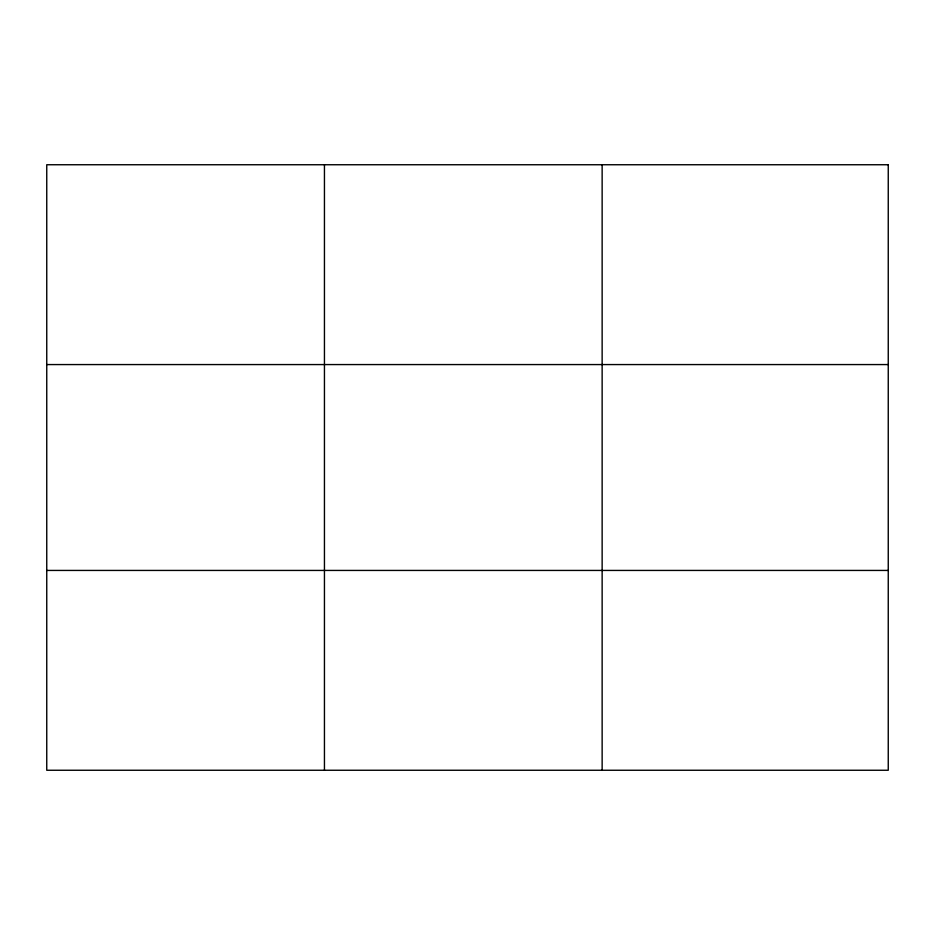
<?xml version="1.0" encoding="UTF-8"?>
<svg xmlns="http://www.w3.org/2000/svg" width="935" height="935" viewBox="0 0 935 935"><rect width="100%" height="100%" fill="white"/><g stroke="black" fill="none" stroke-linecap="round" stroke-linejoin="round"><path stroke-width="1.4" d="M324.445 770.253L324.445 164.747M602.14 770.253L602.14 164.747M46.75 364.568L888.25 364.568M46.75 570.432L888.25 570.432M888.25 164.747L888.25 770.253L46.75 770.253L46.75 164.747L888.25 164.747"/></g></svg>
